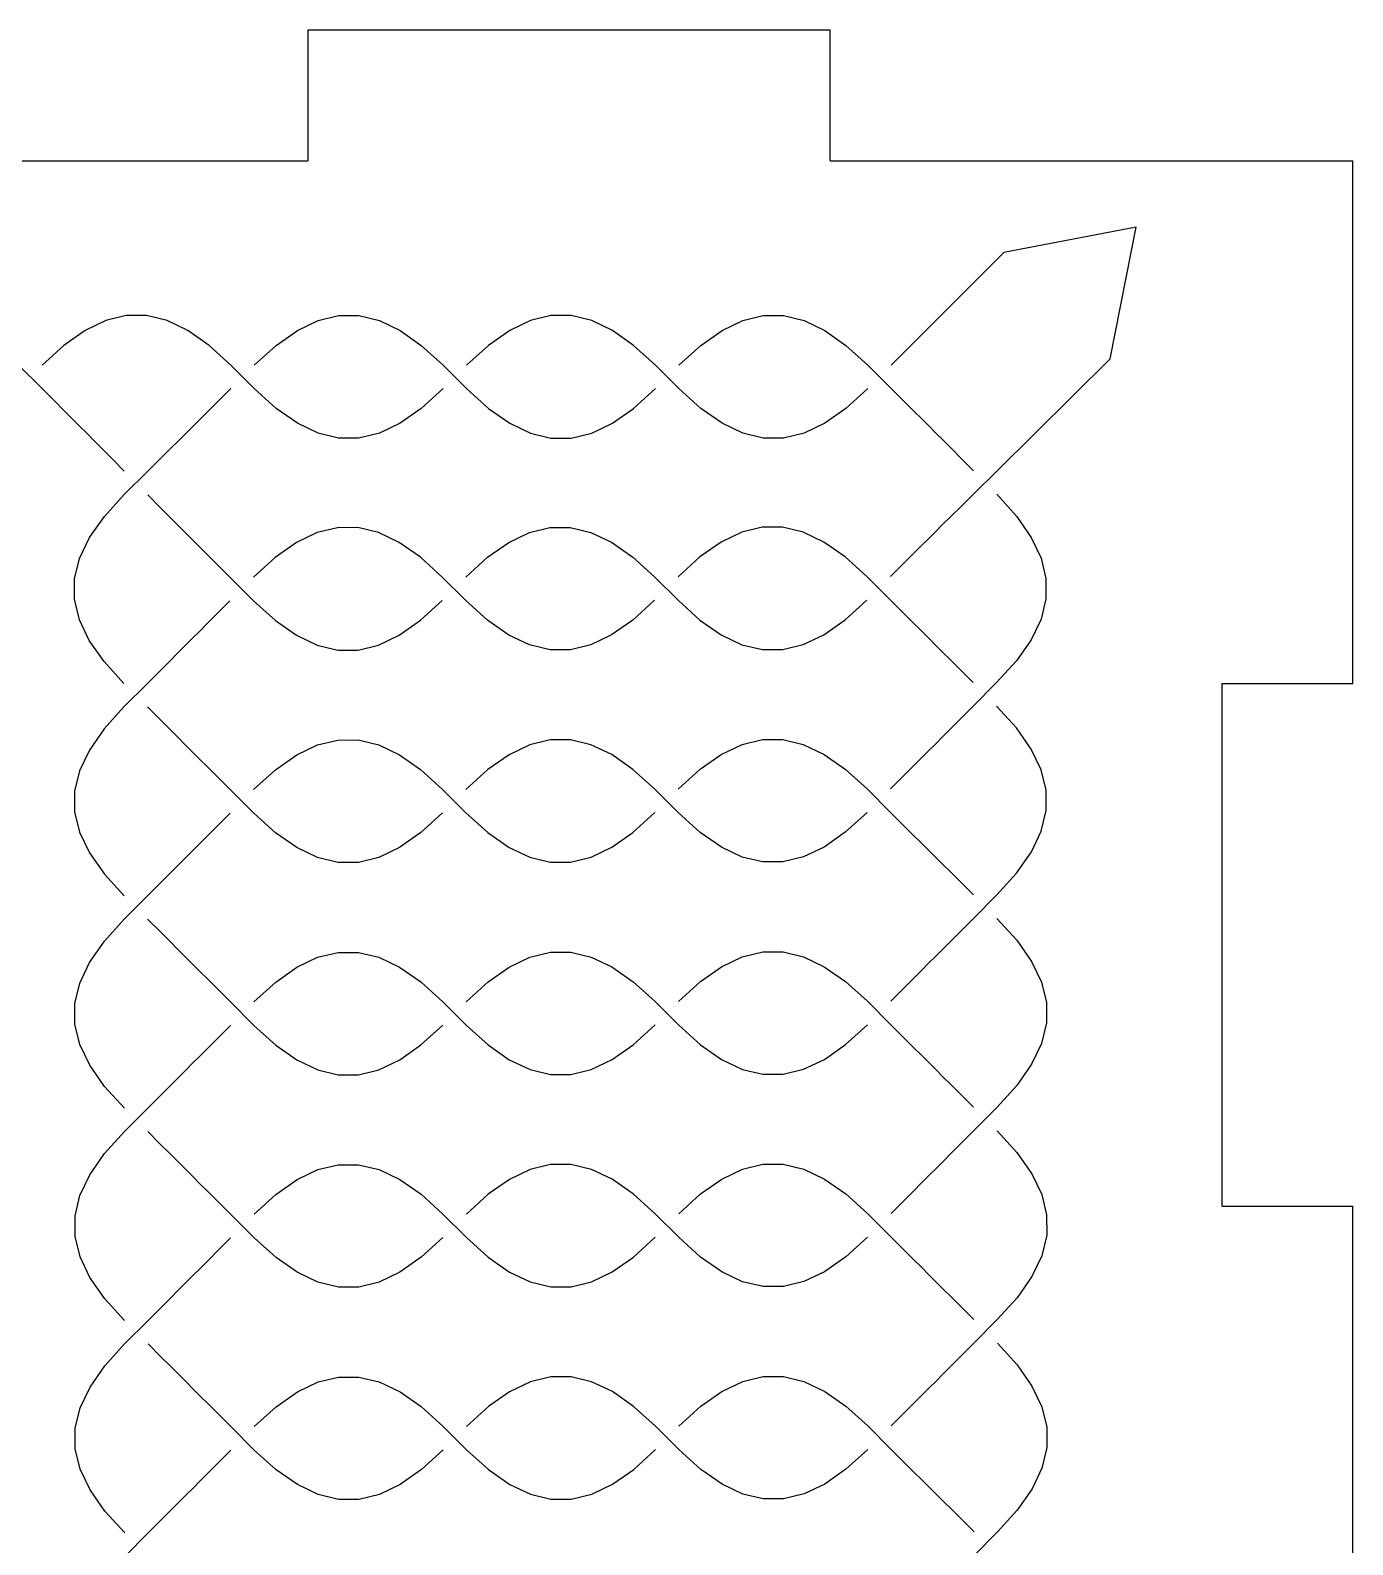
# Model space of a CAD drawing. Extents: x -112 to 112, y -170 to 170.
# Drawn here: x -56.9 to -0.6, y 105.8 to 170.2 of the extents above; entities that cross this region are included whole.
import ezdxf

# ---------------------------------------------------------------- set-up
doc = ezdxf.new("R2010")
doc.units = 0
doc.header["$MEASUREMENT"] = 0
doc.layers.get('0').update_dxf_attribs({"linetype": 'CONTINUOUS'})

msp = doc.modelspace()

# ---------------------------------------------------------------- linework, layer by layer
for p, q in [((-45.089, 170.183), (-45.089, 164.626)), ((-22.864, 170.183), (-45.089, 170.183)), ((-22.864, 164.626), (-22.864, 170.183)), ((-67.314, 164.626), (-45.089, 164.626)), ((-22.864, 164.626), (-0.639, 164.626)), ((-0.639, 142.401), (-0.639, 164.626)), ((-9.852, 161.815), (-15.478, 160.731)), ((-10.959, 156.214), (-9.852, 161.815)), ((-15.478, 160.731), (-20.268, 155.941)), ((-53.678, 157.835), (-54.56, 157.414)), ((-52.808, 158.045), (-53.678, 157.835)), ((-51.943, 158.045), (-52.808, 158.045)), ((-51.073, 157.835), (-51.943, 158.045)), ((-50.191, 157.414), (-51.073, 157.835)), ((-45.529, 157.414), (-44.647, 157.835)), ((-44.647, 157.835), (-43.777, 158.045)), ((-43.777, 158.045), (-42.911, 158.045)), ((-42.911, 158.045), (-42.042, 157.835)), ((-42.042, 157.835), (-41.16, 157.414)), ((-35.616, 157.835), (-36.498, 157.414)), ((-34.746, 158.045), (-35.616, 157.835)), ((-33.88, 158.045), (-34.746, 158.045)), ((-33.011, 157.835), (-33.88, 158.045)), ((-32.129, 157.414), (-33.011, 157.835)), ((-27.467, 157.414), (-26.585, 157.835)), ((-26.585, 157.835), (-25.715, 158.045)), ((-25.715, 158.045), (-24.849, 158.045)), ((-24.849, 158.045), (-23.979, 157.835)), ((-23.979, 157.835), (-23.097, 157.414)), ((-54.56, 157.414), (-55.462, 156.783)), ((-49.289, 156.783), (-50.191, 157.414)), ((-46.431, 156.783), (-45.529, 157.414)), ((-41.16, 157.414), (-40.258, 156.783)), ((-36.498, 157.414), (-37.4, 156.783)), ((-31.227, 156.783), (-32.129, 157.414)), ((-28.369, 156.783), (-27.467, 157.414)), ((-23.097, 157.414), (-22.196, 156.783)), ((-55.462, 156.783), (-56.392, 155.941)), ((-48.359, 155.941), (-49.289, 156.783)), ((-47.361, 155.941), (-46.431, 156.783)), ((-40.258, 156.783), (-39.328, 155.941)), ((-37.4, 156.783), (-38.33, 155.941)), ((-30.297, 155.941), (-31.227, 156.783)), ((-29.299, 155.941), (-28.369, 156.783)), ((-22.196, 156.783), (-21.266, 155.941)), ((-57.39, 155.941), (-56.392, 154.943)), ((-47.361, 154.943), (-48.359, 155.941)), ((-39.328, 155.941), (-38.33, 154.943)), ((-29.299, 154.943), (-30.297, 155.941)), ((-21.266, 155.941), (-20.268, 154.943)), ((-15.769, 151.445), (-10.959, 156.214)), ((-56.392, 154.943), (-55.868, 154.419)), ((-48.886, 154.416), (-48.359, 154.943)), ((-46.431, 154.102), (-47.361, 154.943)), ((-39.328, 154.943), (-40.258, 154.102)), ((-38.33, 154.943), (-37.4, 154.102)), ((-31.227, 154.102), (-30.297, 154.943)), ((-28.369, 154.102), (-29.299, 154.943)), ((-21.266, 154.943), (-22.196, 154.102)), ((-20.268, 154.943), (-19.744, 154.421)), ((-55.868, 154.419), (-55.444, 153.996)), ((-55.444, 153.996), (-55.093, 153.645)), ((-49.665, 153.638), (-49.312, 153.991)), ((-49.312, 153.991), (-48.886, 154.416)), ((-45.529, 153.471), (-46.431, 154.102)), ((-40.258, 154.102), (-41.16, 153.471)), ((-37.4, 154.102), (-36.498, 153.471)), ((-32.129, 153.471), (-31.227, 154.102)), ((-27.467, 153.471), (-28.369, 154.102)), ((-22.196, 154.102), (-23.097, 153.471)), ((-19.744, 154.421), (-19.321, 153.999)), ((-19.321, 153.999), (-18.97, 153.65)), ((-55.093, 153.645), (-54.785, 153.337)), ((-54.785, 153.337), (-54.492, 153.043)), ((-50.271, 153.035), (-49.975, 153.329)), ((-49.975, 153.329), (-49.665, 153.638)), ((-44.647, 153.05), (-45.529, 153.471)), ((-41.16, 153.471), (-42.042, 153.05)), ((-36.498, 153.471), (-35.616, 153.05)), ((-33.011, 153.05), (-32.129, 153.471)), ((-26.585, 153.05), (-27.467, 153.471)), ((-23.097, 153.471), (-23.979, 153.05)), ((-18.97, 153.65), (-18.661, 153.345)), ((-18.661, 153.345), (-18.368, 153.053)), ((-54.492, 153.043), (-54.185, 152.734)), ((-54.185, 152.734), (-53.835, 152.382)), ((-50.936, 152.375), (-50.582, 152.726)), ((-50.582, 152.726), (-50.271, 153.035)), ((-43.777, 152.84), (-44.647, 153.05)), ((-42.911, 152.84), (-43.777, 152.84)), ((-42.042, 153.05), (-42.911, 152.84)), ((-35.616, 153.05), (-34.746, 152.84)), ((-34.746, 152.84), (-33.88, 152.84)), ((-33.88, 152.84), (-33.011, 153.05)), ((-25.715, 152.84), (-26.585, 153.05)), ((-24.849, 152.84), (-25.715, 152.84)), ((-23.979, 153.05), (-24.849, 152.84)), ((-18.368, 153.053), (-18.06, 152.747)), ((-18.06, 152.747), (-17.709, 152.397)), ((-53.835, 152.382), (-53.413, 151.957)), ((-51.364, 151.951), (-50.936, 152.375)), ((-17.709, 152.397), (-17.288, 151.974)), ((-53.413, 151.957), (-52.891, 151.43)), ((-52.895, 150.432), (-51.893, 151.426)), ((-51.893, 151.426), (-51.364, 151.951)), ((-17.288, 151.974), (-16.767, 151.449)), ((-16.771, 150.451), (-15.769, 151.445)), ((-53.741, 149.505), (-52.895, 150.432)), ((-51.898, 150.428), (-51.376, 149.902)), ((-17.3, 149.928), (-16.771, 150.451)), ((-15.773, 150.447), (-14.938, 149.517)), ((-54.375, 148.605), (-53.741, 149.505)), ((-51.376, 149.902), (-50.954, 149.477)), ((-50.954, 149.477), (-50.604, 149.125)), ((-18.082, 149.156), (-17.727, 149.505)), ((-17.727, 149.505), (-17.3, 149.928)), ((-14.938, 149.517), (-14.311, 148.616)), ((-50.604, 149.125), (-50.297, 148.817)), ((-50.297, 148.817), (-50.004, 148.523)), ((-44.687, 148.816), (-45.569, 148.395)), ((-43.818, 149.028), (-44.687, 148.816)), ((-42.952, 149.029), (-43.818, 149.028)), ((-42.082, 148.819), (-42.952, 149.029)), ((-41.199, 148.399), (-42.082, 148.819)), ((-36.538, 148.404), (-35.656, 148.826)), ((-35.656, 148.826), (-34.787, 149.037)), ((-34.787, 149.037), (-33.921, 149.038)), ((-33.921, 149.038), (-33.051, 148.828)), ((-33.051, 148.828), (-32.168, 148.409)), ((-26.625, 148.835), (-27.507, 148.414)), ((-25.755, 149.047), (-26.625, 148.835)), ((-24.89, 149.047), (-25.755, 149.047)), ((-24.02, 148.838), (-24.89, 149.047)), ((-23.137, 148.418), (-24.02, 148.838)), ((-18.69, 148.557), (-18.393, 148.849)), ((-18.393, 148.849), (-18.082, 149.156)), ((-54.798, 147.723), (-54.375, 148.605)), ((-50.004, 148.523), (-49.696, 148.216)), ((-49.696, 148.216), (-49.345, 147.865)), ((-45.569, 148.395), (-46.47, 147.763)), ((-40.297, 147.769), (-41.199, 148.399)), ((-37.439, 147.772), (-36.538, 148.404)), ((-32.168, 148.409), (-31.266, 147.778)), ((-27.507, 148.414), (-28.408, 147.782)), ((-22.235, 147.788), (-23.137, 148.418)), ((-19.355, 147.899), (-19.001, 148.25)), ((-19.001, 148.25), (-18.69, 148.557)), ((-14.311, 148.616), (-13.894, 147.737)), ((-55.01, 146.852), (-54.798, 147.723)), ((-49.345, 147.865), (-48.922, 147.442)), ((-46.47, 147.763), (-47.399, 146.92)), ((-39.366, 146.929), (-40.297, 147.769)), ((-38.368, 146.929), (-37.439, 147.772)), ((-31.266, 147.778), (-30.335, 146.938)), ((-28.408, 147.782), (-29.337, 146.939)), ((-21.304, 146.947), (-22.235, 147.788)), ((-19.78, 147.475), (-19.355, 147.899)), ((-13.894, 147.737), (-13.687, 146.87)), ((-48.922, 147.442), (-48.397, 146.919)), ((-48.397, 146.919), (-47.398, 145.922)), ((-38.367, 145.932), (-39.366, 146.929)), ((-30.335, 146.938), (-29.336, 145.941)), ((-20.305, 145.95), (-21.304, 146.947)), ((-20.306, 146.948), (-19.78, 147.475)), ((-13.687, 146.87), (-13.688, 146.008)), ((-55.012, 145.985), (-55.01, 146.852)), ((-54.802, 145.114), (-55.012, 145.985)), ((-48.396, 145.921), (-48.921, 145.395)), ((-47.398, 145.922), (-46.467, 145.082)), ((-40.294, 145.088), (-39.365, 145.931)), ((-37.436, 145.091), (-38.367, 145.932)), ((-30.334, 145.94), (-31.263, 145.097)), ((-29.336, 145.941), (-28.405, 145.101)), ((-22.232, 145.107), (-21.303, 145.95)), ((-19.778, 145.425), (-20.305, 145.95)), ((-13.688, 146.008), (-13.898, 145.142)), ((-54.382, 144.231), (-54.802, 145.114)), ((-49.346, 144.97), (-49.698, 144.617)), ((-48.921, 145.395), (-49.346, 144.97)), ((-46.467, 145.082), (-45.565, 144.451)), ((-41.195, 144.456), (-40.294, 145.088)), ((-36.534, 144.461), (-37.436, 145.091)), ((-31.263, 145.097), (-32.164, 144.465)), ((-28.405, 145.101), (-27.502, 144.47)), ((-23.133, 144.475), (-22.232, 145.107)), ((-19.353, 145.001), (-19.778, 145.425)), ((-19.001, 144.649), (-19.353, 145.001)), ((-13.898, 145.142), (-14.318, 144.264)), ((-50.006, 144.308), (-50.3, 144.013)), ((-49.698, 144.617), (-50.006, 144.308)), ((-45.565, 144.451), (-44.682, 144.032)), ((-42.077, 144.034), (-41.195, 144.456)), ((-35.651, 144.041), (-36.534, 144.461)), ((-32.164, 144.465), (-33.046, 144.044)), ((-27.502, 144.47), (-26.62, 144.051)), ((-24.015, 144.053), (-23.133, 144.475)), ((-18.691, 144.341), (-19.001, 144.649)), ((-18.397, 144.047), (-18.691, 144.341)), ((-53.75, 143.329), (-54.382, 144.231)), ((-50.609, 143.704), (-50.96, 143.351)), ((-50.3, 144.013), (-50.609, 143.704)), ((-44.682, 144.032), (-43.812, 143.822)), ((-43.812, 143.822), (-42.946, 143.823)), ((-42.946, 143.823), (-42.077, 144.034)), ((-34.781, 143.832), (-35.651, 144.041)), ((-33.915, 143.832), (-34.781, 143.832)), ((-33.046, 144.044), (-33.915, 143.832)), ((-26.62, 144.051), (-25.75, 143.841)), ((-25.75, 143.841), (-24.884, 143.842)), ((-24.884, 143.842), (-24.015, 144.053)), ((-18.088, 143.738), (-18.397, 144.047)), ((-17.735, 143.386), (-18.088, 143.738)), ((-14.318, 144.264), (-14.947, 143.365)), ((-52.908, 142.399), (-53.75, 143.329)), ((-50.96, 143.351), (-51.385, 142.926)), ((-17.31, 142.962), (-17.735, 143.386)), ((-14.947, 143.365), (-15.786, 142.438)), ((-51.91, 142.4), (-52.907, 141.401)), ((-51.385, 142.926), (-51.91, 142.4)), ((-16.783, 142.436), (-17.31, 142.962)), ((-15.786, 142.438), (-16.782, 141.439)), ((-6.196, 142.401), (-0.639, 142.401)), ((-6.196, 120.176), (-6.196, 142.401)), ((-52.907, 141.401), (-53.747, 140.47)), ((-51.383, 140.877), (-51.909, 141.402)), ((-16.782, 141.439), (-17.308, 140.912)), ((-14.942, 140.511), (-15.785, 141.44)), ((-53.747, 140.47), (-54.378, 139.568)), ((-50.957, 140.452), (-51.383, 140.877)), ((-50.605, 140.101), (-50.957, 140.452)), ((-17.732, 140.487), (-18.084, 140.134)), ((-17.308, 140.912), (-17.732, 140.487)), ((-14.31, 139.609), (-14.942, 140.511)), ((-50.296, 139.792), (-50.605, 140.101)), ((-50.001, 139.498), (-50.296, 139.792)), ((-45.559, 139.364), (-44.678, 139.785)), ((-44.678, 139.785), (-43.808, 139.997)), ((-43.808, 139.997), (-42.942, 139.998)), ((-42.942, 139.998), (-42.072, 139.788)), ((-42.072, 139.788), (-41.19, 139.368)), ((-35.647, 139.795), (-36.528, 139.373)), ((-34.777, 140.006), (-35.647, 139.795)), ((-33.911, 140.007), (-34.777, 140.006)), ((-33.041, 139.797), (-33.911, 140.007)), ((-32.159, 139.378), (-33.041, 139.797)), ((-27.497, 139.382), (-26.616, 139.804)), ((-26.616, 139.804), (-25.746, 140.015)), ((-25.746, 140.015), (-24.88, 140.016)), ((-24.88, 140.016), (-24.01, 139.807)), ((-24.01, 139.807), (-23.128, 139.387)), ((-18.392, 139.825), (-18.686, 139.531)), ((-18.084, 140.134), (-18.392, 139.825)), ((-54.378, 139.568), (-54.797, 138.685)), ((-49.692, 139.189), (-50.001, 139.498)), ((-49.339, 138.838), (-49.692, 139.189)), ((-46.461, 138.732), (-45.559, 139.364)), ((-41.19, 139.368), (-40.287, 138.738)), ((-36.528, 139.373), (-37.43, 138.741)), ((-31.256, 138.747), (-32.159, 139.378)), ((-28.398, 138.75), (-27.497, 139.382)), ((-23.128, 139.387), (-22.225, 138.757)), ((-18.995, 139.222), (-19.347, 138.869)), ((-18.686, 139.531), (-18.995, 139.222)), ((-13.888, 138.728), (-14.31, 139.609)), ((-54.797, 138.685), (-55.007, 137.815)), ((-48.914, 138.413), (-49.339, 138.838)), ((-47.39, 137.889), (-46.461, 138.732)), ((-40.287, 138.738), (-39.357, 137.897)), ((-37.43, 138.741), (-38.359, 137.898)), ((-30.325, 137.907), (-31.256, 138.747)), ((-29.328, 137.908), (-28.398, 138.75)), ((-22.225, 138.757), (-21.294, 137.916)), ((-19.347, 138.869), (-19.771, 138.444)), ((-13.677, 137.858), (-13.888, 138.728)), ((-48.388, 137.888), (-48.914, 138.413)), ((-47.389, 136.891), (-48.388, 137.888)), ((-39.357, 137.897), (-38.358, 136.901)), ((-29.327, 136.91), (-30.325, 137.907)), ((-21.294, 137.916), (-20.296, 136.919)), ((-19.771, 138.444), (-20.296, 137.917)), ((-13.676, 136.992), (-13.677, 137.858)), ((-55.007, 137.815), (-55.006, 136.949)), ((-55.006, 136.949), (-54.795, 136.08)), ((-48.912, 136.364), (-48.387, 136.89)), ((-46.458, 136.051), (-47.389, 136.891)), ((-39.355, 136.9), (-40.285, 136.057)), ((-38.358, 136.901), (-37.427, 136.06)), ((-31.254, 136.066), (-30.324, 136.909)), ((-28.396, 136.069), (-29.327, 136.91)), ((-21.293, 136.918), (-22.222, 136.076)), ((-20.296, 136.919), (-19.769, 136.394)), ((-13.886, 136.122), (-13.676, 136.992)), ((-54.795, 136.08), (-54.373, 135.198)), ((-49.688, 135.586), (-49.336, 135.939)), ((-49.336, 135.939), (-48.912, 136.364)), ((-45.555, 135.42), (-46.458, 136.051)), ((-40.285, 136.057), (-41.186, 135.425)), ((-37.427, 136.06), (-36.524, 135.43)), ((-32.155, 135.434), (-31.254, 136.066)), ((-27.493, 135.439), (-28.396, 136.069)), ((-22.222, 136.076), (-23.124, 135.444)), ((-19.769, 136.394), (-19.344, 135.97)), ((-19.344, 135.97), (-18.991, 135.618)), ((-14.305, 135.24), (-13.886, 136.122)), ((-50.291, 134.982), (-49.997, 135.277)), ((-49.997, 135.277), (-49.688, 135.586)), ((-44.673, 135.001), (-45.555, 135.42)), ((-41.186, 135.425), (-42.067, 135.003)), ((-36.524, 135.43), (-35.642, 135.01)), ((-33.036, 135.013), (-32.155, 135.434)), ((-26.611, 135.019), (-27.493, 135.439)), ((-23.124, 135.444), (-24.005, 135.022)), ((-18.991, 135.618), (-18.682, 135.309)), ((-18.682, 135.309), (-18.387, 135.015)), ((-54.373, 135.198), (-53.741, 134.297)), ((-50.951, 134.32), (-50.599, 134.673)), ((-50.599, 134.673), (-50.291, 134.982)), ((-43.803, 134.791), (-44.673, 135.001)), ((-42.937, 134.792), (-43.803, 134.791)), ((-42.067, 135.003), (-42.937, 134.792)), ((-35.642, 135.01), (-34.772, 134.801)), ((-34.772, 134.801), (-33.906, 134.801)), ((-33.906, 134.801), (-33.036, 135.013)), ((-25.741, 134.81), (-26.611, 135.019)), ((-24.875, 134.811), (-25.741, 134.81)), ((-24.005, 135.022), (-24.875, 134.811)), ((-18.387, 135.015), (-18.078, 134.707)), ((-18.078, 134.707), (-17.726, 134.355)), ((-14.936, 134.337), (-14.305, 135.24)), ((-53.741, 134.297), (-52.898, 133.368)), ((-51.375, 133.895), (-50.951, 134.32)), ((-17.726, 134.355), (-17.301, 133.931)), ((-15.776, 133.406), (-14.936, 134.337)), ((-52.897, 132.37), (-51.901, 133.369)), ((-51.901, 133.369), (-51.375, 133.895)), ((-17.301, 133.931), (-16.774, 133.405)), ((-16.773, 132.407), (-15.776, 133.406)), ((-53.738, 131.439), (-52.897, 132.37)), ((-51.9, 132.371), (-51.373, 131.846)), ((-17.298, 131.881), (-16.773, 132.407)), ((-15.775, 132.409), (-14.933, 131.479)), ((-54.368, 130.536), (-53.738, 131.439)), ((-51.373, 131.846), (-50.948, 131.421)), ((-50.948, 131.421), (-50.595, 131.069)), ((-18.074, 131.103), (-17.723, 131.456)), ((-17.723, 131.456), (-17.298, 131.881)), ((-14.933, 131.479), (-14.301, 130.578)), ((-50.595, 131.069), (-50.286, 130.761)), ((-50.286, 130.761), (-49.992, 130.467)), ((-44.669, 130.754), (-43.799, 130.965)), ((-43.799, 130.965), (-42.933, 130.966)), ((-42.933, 130.966), (-42.063, 130.757)), ((-42.063, 130.757), (-41.181, 130.337)), ((-36.519, 130.342), (-35.637, 130.764)), ((-35.637, 130.764), (-34.768, 130.975)), ((-34.768, 130.975), (-33.902, 130.976)), ((-33.902, 130.976), (-33.032, 130.766)), ((-33.032, 130.766), (-32.15, 130.346)), ((-27.488, 130.351), (-26.606, 130.773)), ((-26.606, 130.773), (-25.737, 130.984)), ((-25.737, 130.984), (-24.871, 130.985)), ((-24.871, 130.985), (-24.001, 130.776)), ((-24.001, 130.776), (-23.118, 130.356)), ((-18.677, 130.5), (-18.383, 130.794)), ((-18.383, 130.794), (-18.074, 131.103)), ((-54.788, 129.654), (-54.368, 130.536)), ((-49.992, 130.467), (-49.682, 130.158)), ((-49.682, 130.158), (-49.33, 129.806)), ((-46.451, 129.7), (-45.55, 130.332)), ((-45.55, 130.332), (-44.669, 130.754)), ((-41.181, 130.337), (-40.278, 129.707)), ((-37.42, 129.71), (-36.519, 130.342)), ((-32.15, 130.346), (-31.247, 129.716)), ((-28.389, 129.719), (-27.488, 130.351)), ((-23.118, 130.356), (-22.216, 129.726)), ((-19.337, 129.838), (-18.986, 130.19)), ((-18.986, 130.19), (-18.677, 130.5)), ((-14.301, 130.578), (-13.879, 129.697)), ((-54.998, 128.784), (-54.788, 129.654)), ((-49.33, 129.806), (-48.905, 129.382)), ((-47.38, 128.858), (-46.451, 129.7)), ((-40.278, 129.707), (-39.347, 128.866)), ((-38.349, 128.867), (-37.42, 129.71)), ((-31.247, 129.716), (-30.316, 128.876)), ((-29.318, 128.877), (-28.389, 129.719)), ((-22.216, 129.726), (-21.285, 128.885)), ((-19.762, 129.413), (-19.337, 129.838)), ((-13.879, 129.697), (-13.668, 128.827)), ((-48.905, 129.382), (-48.378, 128.857)), ((-48.378, 128.857), (-47.379, 127.86)), ((-39.347, 128.866), (-38.348, 127.869)), ((-30.316, 128.876), (-29.317, 127.879)), ((-21.285, 128.885), (-20.286, 127.888)), ((-20.287, 128.886), (-19.762, 129.413)), ((-13.668, 128.827), (-13.667, 127.961)), ((-54.997, 127.918), (-54.998, 128.784)), ((-54.785, 127.049), (-54.997, 127.918)), ((-48.903, 127.333), (-48.377, 127.859)), ((-47.379, 127.86), (-46.448, 127.02)), ((-40.275, 127.026), (-39.346, 127.868)), ((-38.348, 127.869), (-37.417, 127.029)), ((-31.244, 127.035), (-30.315, 127.878)), ((-29.317, 127.879), (-28.386, 127.038)), ((-22.213, 127.045), (-21.284, 127.887)), ((-20.286, 127.888), (-19.759, 127.363)), ((-13.667, 127.961), (-13.876, 127.091)), ((-54.364, 126.167), (-54.785, 127.049)), ((-49.679, 126.555), (-49.327, 126.907)), ((-49.327, 126.907), (-48.903, 127.333)), ((-46.448, 127.02), (-45.546, 126.389)), ((-41.177, 126.394), (-40.275, 127.026)), ((-37.417, 127.029), (-36.515, 126.399)), ((-32.145, 126.403), (-31.244, 127.035)), ((-28.386, 127.038), (-27.484, 126.408)), ((-23.114, 126.413), (-22.213, 127.045)), ((-19.759, 127.363), (-19.334, 126.939)), ((-19.334, 126.939), (-18.982, 126.587)), ((-13.876, 127.091), (-14.296, 126.209)), ((-49.987, 126.246), (-49.679, 126.555)), ((-45.546, 126.389), (-44.664, 125.969)), ((-42.058, 125.972), (-41.177, 126.394)), ((-36.515, 126.399), (-35.632, 125.979)), ((-33.027, 125.982), (-32.145, 126.403)), ((-27.484, 126.408), (-26.601, 125.988)), ((-23.996, 125.991), (-23.114, 126.413)), ((-18.982, 126.587), (-18.673, 126.278)), ((-18.673, 126.278), (-18.378, 125.984)), ((-53.732, 125.266), (-54.364, 126.167)), ((-50.942, 125.289), (-50.59, 125.642)), ((-50.59, 125.642), (-50.281, 125.951)), ((-50.281, 125.951), (-49.987, 126.246)), ((-44.664, 125.969), (-43.793, 125.76)), ((-43.793, 125.76), (-42.928, 125.761)), ((-42.928, 125.761), (-42.058, 125.972)), ((-35.632, 125.979), (-34.762, 125.769)), ((-34.762, 125.769), (-33.896, 125.77)), ((-33.896, 125.77), (-33.027, 125.982)), ((-26.601, 125.988), (-25.731, 125.779)), ((-25.731, 125.779), (-24.865, 125.78)), ((-24.865, 125.78), (-23.996, 125.991)), ((-18.378, 125.984), (-18.069, 125.676)), ((-18.069, 125.676), (-17.716, 125.324)), ((-14.296, 126.209), (-14.926, 125.306)), ((-52.889, 124.337), (-53.732, 125.266)), ((-51.366, 124.864), (-50.942, 125.289)), ((-17.716, 125.324), (-17.291, 124.9)), ((-14.926, 125.306), (-15.767, 124.375)), ((-52.888, 123.339), (-51.891, 124.338)), ((-51.891, 124.338), (-51.366, 124.864)), ((-17.291, 124.9), (-16.765, 124.374)), ((-15.767, 124.375), (-16.764, 123.376)), ((-53.729, 122.408), (-52.888, 123.339)), ((-51.364, 122.814), (-51.89, 123.34)), ((-16.764, 123.376), (-17.289, 122.85)), ((-15.766, 123.377), (-14.923, 122.448)), ((-54.359, 121.505), (-53.729, 122.408)), ((-50.939, 122.39), (-51.364, 122.814)), ((-50.586, 122.038), (-50.939, 122.39)), ((-17.713, 122.425), (-18.065, 122.072)), ((-17.289, 122.85), (-17.713, 122.425)), ((-14.923, 122.448), (-14.291, 121.547)), ((-50.277, 121.73), (-50.586, 122.038)), ((-44.659, 121.723), (-43.789, 121.934)), ((-43.789, 121.934), (-42.924, 121.935)), ((-42.924, 121.935), (-42.054, 121.726)), ((-34.758, 121.944), (-35.628, 121.733)), ((-33.893, 121.945), (-34.758, 121.944)), ((-33.022, 121.735), (-33.893, 121.945)), ((-27.478, 121.32), (-26.597, 121.742)), ((-26.597, 121.742), (-25.727, 121.953)), ((-25.727, 121.953), (-24.861, 121.954)), ((-24.861, 121.954), (-23.991, 121.745)), ((-23.991, 121.745), (-23.109, 121.325)), ((-18.374, 121.763), (-18.668, 121.468)), ((-18.065, 122.072), (-18.374, 121.763)), ((-54.779, 120.623), (-54.359, 121.505)), ((-49.982, 121.436), (-50.277, 121.73)), ((-49.673, 121.127), (-49.982, 121.436)), ((-49.32, 120.775), (-49.673, 121.127)), ((-46.442, 120.669), (-45.541, 121.301)), ((-45.541, 121.301), (-44.659, 121.723)), ((-42.054, 121.726), (-41.171, 121.306)), ((-41.171, 121.306), (-40.269, 120.676)), ((-36.509, 121.311), (-37.411, 120.679)), ((-35.628, 121.733), (-36.509, 121.311)), ((-32.14, 121.315), (-33.022, 121.735)), ((-31.237, 120.685), (-32.14, 121.315)), ((-28.38, 120.688), (-27.478, 121.32)), ((-23.109, 121.325), (-22.206, 120.695)), ((-18.976, 121.159), (-19.328, 120.807)), ((-18.668, 121.468), (-18.976, 121.159)), ((-14.291, 121.547), (-13.869, 120.666)), ((-54.988, 119.753), (-54.779, 120.623)), ((-48.895, 120.351), (-49.32, 120.775)), ((-47.371, 119.827), (-46.442, 120.669)), ((-40.269, 120.676), (-39.338, 119.835)), ((-37.411, 120.679), (-38.34, 119.836)), ((-30.307, 119.845), (-31.237, 120.685)), ((-29.309, 119.846), (-28.38, 120.688)), ((-22.206, 120.695), (-21.275, 119.854)), ((-19.328, 120.807), (-19.752, 120.382)), ((-13.869, 120.666), (-13.658, 119.796)), ((-48.369, 119.826), (-48.895, 120.351)), ((-47.37, 118.829), (-48.369, 119.826)), ((-39.338, 119.835), (-38.339, 118.838)), ((-29.308, 118.848), (-30.307, 119.845)), ((-21.275, 119.854), (-20.277, 118.857)), ((-19.752, 120.382), (-20.278, 119.855)), ((-6.196, 120.176), (-0.639, 120.176)), ((-0.639, 97.951), (-0.639, 120.176)), ((-54.987, 118.887), (-54.988, 119.753)), ((-13.658, 119.796), (-13.657, 118.93)), ((-54.776, 118.017), (-54.987, 118.887)), ((-48.893, 118.301), (-48.368, 118.828)), ((-46.439, 117.988), (-47.37, 118.829)), ((-39.337, 118.837), (-40.266, 117.995)), ((-38.339, 118.838), (-37.408, 117.998)), ((-31.235, 118.004), (-30.306, 118.847)), ((-28.377, 118.007), (-29.308, 118.848)), ((-21.274, 118.856), (-22.204, 118.014)), ((-20.277, 118.857), (-19.75, 118.332)), ((-13.657, 118.93), (-13.867, 118.06)), ((-54.354, 117.136), (-54.776, 118.017)), ((-49.669, 117.524), (-49.317, 117.876)), ((-49.317, 117.876), (-48.893, 118.301)), ((-45.536, 117.358), (-46.439, 117.988)), ((-40.266, 117.995), (-41.167, 117.363)), ((-37.408, 117.998), (-36.505, 117.368)), ((-32.136, 117.372), (-31.235, 118.004)), ((-27.474, 117.377), (-28.377, 118.007)), ((-22.204, 118.014), (-23.105, 117.382)), ((-19.75, 118.332), (-19.325, 117.908)), ((-19.325, 117.908), (-18.972, 117.556)), ((-13.867, 118.06), (-14.287, 117.178)), ((-49.978, 117.215), (-49.669, 117.524)), ((-44.654, 116.938), (-45.536, 117.358)), ((-41.167, 117.363), (-42.049, 116.941)), ((-36.505, 117.368), (-35.623, 116.948)), ((-33.017, 116.95), (-32.136, 117.372)), ((-26.592, 116.957), (-27.474, 117.377)), ((-23.105, 117.382), (-23.986, 116.96)), ((-18.972, 117.556), (-18.663, 117.247)), ((-18.663, 117.247), (-18.369, 116.953)), ((-53.722, 116.235), (-54.354, 117.136)), ((-50.932, 116.258), (-50.58, 116.611)), ((-50.58, 116.611), (-50.272, 116.92)), ((-50.272, 116.92), (-49.978, 117.215)), ((-43.784, 116.729), (-44.654, 116.938)), ((-42.918, 116.73), (-43.784, 116.729)), ((-42.049, 116.941), (-42.918, 116.73)), ((-35.623, 116.948), (-34.753, 116.738)), ((-34.753, 116.738), (-33.887, 116.739)), ((-33.887, 116.739), (-33.017, 116.95)), ((-25.722, 116.748), (-26.592, 116.957)), ((-24.856, 116.749), (-25.722, 116.748)), ((-23.986, 116.96), (-24.856, 116.749)), ((-18.369, 116.953), (-18.059, 116.645)), ((-18.059, 116.645), (-17.707, 116.293)), ((-14.287, 117.178), (-14.917, 116.275)), ((-52.88, 115.305), (-53.722, 116.235)), ((-51.356, 115.833), (-50.932, 116.258)), ((-17.707, 116.293), (-17.282, 115.869)), ((-14.917, 116.275), (-15.757, 115.344)), ((-52.879, 114.308), (-51.882, 115.307)), ((-51.882, 115.307), (-51.356, 115.833)), ((-17.282, 115.869), (-16.755, 115.343)), ((-15.757, 115.344), (-16.754, 114.345)), ((-53.719, 113.377), (-52.879, 114.308)), ((-51.354, 113.783), (-51.881, 114.309)), ((-16.754, 114.345), (-17.28, 113.819)), ((-15.756, 114.346), (-14.914, 113.417)), ((-54.349, 112.474), (-53.719, 113.377)), ((-50.929, 113.359), (-51.354, 113.783)), ((-17.704, 113.394), (-18.056, 113.041)), ((-17.28, 113.819), (-17.704, 113.394)), ((-14.914, 113.417), (-14.282, 112.516)), ((-50.577, 113.007), (-50.929, 113.359)), ((-50.267, 112.699), (-50.577, 113.007)), ((-44.65, 112.692), (-43.78, 112.903)), ((-43.78, 112.903), (-42.914, 112.904)), ((-42.914, 112.904), (-42.044, 112.695)), ((-34.749, 112.913), (-35.619, 112.701)), ((-33.883, 112.914), (-34.749, 112.913)), ((-33.013, 112.704), (-33.883, 112.914)), ((-26.587, 112.711), (-25.718, 112.922)), ((-25.718, 112.922), (-24.852, 112.923)), ((-24.852, 112.923), (-23.982, 112.714)), ((-18.364, 112.732), (-18.658, 112.437)), ((-18.056, 113.041), (-18.364, 112.732)), ((-54.769, 111.592), (-54.349, 112.474)), ((-49.973, 112.405), (-50.267, 112.699)), ((-49.664, 112.096), (-49.973, 112.405)), ((-49.311, 111.744), (-49.664, 112.096)), ((-46.432, 111.638), (-45.531, 112.27)), ((-45.531, 112.27), (-44.65, 112.692)), ((-42.044, 112.695), (-41.162, 112.275)), ((-41.162, 112.275), (-40.259, 111.645)), ((-36.5, 112.28), (-37.401, 111.648)), ((-35.619, 112.701), (-36.5, 112.28)), ((-32.131, 112.284), (-33.013, 112.704)), ((-31.228, 111.654), (-32.131, 112.284)), ((-28.37, 111.657), (-27.469, 112.289)), ((-27.469, 112.289), (-26.587, 112.711)), ((-23.982, 112.714), (-23.1, 112.294)), ((-23.1, 112.294), (-22.197, 111.663)), ((-18.967, 112.128), (-19.319, 111.776)), ((-18.658, 112.437), (-18.967, 112.128)), ((-14.282, 112.516), (-13.86, 111.634)), ((-54.979, 110.722), (-54.769, 111.592)), ((-48.886, 111.32), (-49.311, 111.744)), ((-47.362, 110.796), (-46.432, 111.638)), ((-40.259, 111.645), (-39.328, 110.804)), ((-37.401, 111.648), (-38.33, 110.805)), ((-30.297, 110.813), (-31.228, 111.654)), ((-29.299, 110.815), (-28.37, 111.657)), ((-22.197, 111.663), (-21.266, 110.823)), ((-19.319, 111.776), (-19.743, 111.35)), ((-13.86, 111.634), (-13.649, 110.765)), ((-48.359, 110.795), (-48.886, 111.32)), ((-47.361, 109.798), (-48.359, 110.795)), ((-39.328, 110.804), (-38.329, 109.807)), ((-29.298, 109.817), (-30.297, 110.813)), ((-21.266, 110.823), (-20.267, 109.826)), ((-19.743, 111.35), (-20.268, 110.824)), ((-54.978, 109.856), (-54.979, 110.722)), ((-13.649, 110.765), (-13.648, 109.899)), ((-54.767, 108.986), (-54.978, 109.856)), ((-48.884, 109.27), (-48.358, 109.797)), ((-46.43, 108.957), (-47.361, 109.798)), ((-39.327, 109.806), (-40.256, 108.964)), ((-38.329, 109.807), (-37.399, 108.967)), ((-31.225, 108.973), (-30.296, 109.816)), ((-28.367, 108.976), (-29.298, 109.817)), ((-21.265, 109.825), (-22.194, 108.983)), ((-20.267, 109.826), (-19.741, 109.301)), ((-13.648, 109.899), (-13.857, 109.029)), ((-54.345, 108.105), (-54.767, 108.986)), ((-49.308, 108.845), (-48.884, 109.27)), ((-45.527, 108.327), (-46.43, 108.957)), ((-40.256, 108.964), (-41.158, 108.332)), ((-37.399, 108.967), (-36.496, 108.337)), ((-32.127, 108.341), (-31.225, 108.973)), ((-27.465, 108.346), (-28.367, 108.976)), ((-22.194, 108.983), (-23.095, 108.35)), ((-19.741, 109.301), (-19.316, 108.876)), ((-19.316, 108.876), (-18.963, 108.525)), ((-13.857, 109.029), (-14.277, 108.147)), ((-49.968, 108.183), (-49.66, 108.493)), ((-49.66, 108.493), (-49.308, 108.845)), ((-44.645, 107.907), (-45.527, 108.327)), ((-41.158, 108.332), (-42.039, 107.91)), ((-36.496, 108.337), (-35.614, 107.917)), ((-33.008, 107.919), (-32.127, 108.341)), ((-26.582, 107.926), (-27.465, 108.346)), ((-23.095, 108.35), (-23.977, 107.929)), ((-18.963, 108.525), (-18.654, 108.216)), ((-18.654, 108.216), (-18.359, 107.922)), ((-53.713, 107.204), (-54.345, 108.105)), ((-50.923, 107.227), (-50.571, 107.58)), ((-50.571, 107.58), (-50.262, 107.889)), ((-50.262, 107.889), (-49.968, 108.183)), ((-43.775, 107.698), (-44.645, 107.907)), ((-42.909, 107.699), (-43.775, 107.698)), ((-42.039, 107.91), (-42.909, 107.699)), ((-35.614, 107.917), (-34.744, 107.707)), ((-34.744, 107.707), (-33.878, 107.708)), ((-33.878, 107.708), (-33.008, 107.919)), ((-25.712, 107.717), (-26.582, 107.926)), ((-24.847, 107.717), (-25.712, 107.717)), ((-23.977, 107.929), (-24.847, 107.717)), ((-18.359, 107.922), (-18.05, 107.614)), ((-18.05, 107.614), (-17.697, 107.262)), ((-14.277, 108.147), (-14.907, 107.244)), ((-52.87, 106.274), (-53.713, 107.204)), ((-51.347, 106.802), (-50.923, 107.227)), ((-17.697, 107.262), (-17.272, 106.837)), ((-14.907, 107.244), (-15.748, 106.313)), ((-51.872, 106.275), (-51.347, 106.802)), ((-17.272, 106.837), (-16.746, 106.312)), ((-15.748, 106.313), (-16.745, 105.314)), ((-52.869, 105.277), (-51.872, 106.275))]:
    msp.add_line(p, q)

doc.saveas('drawing.dxf')
